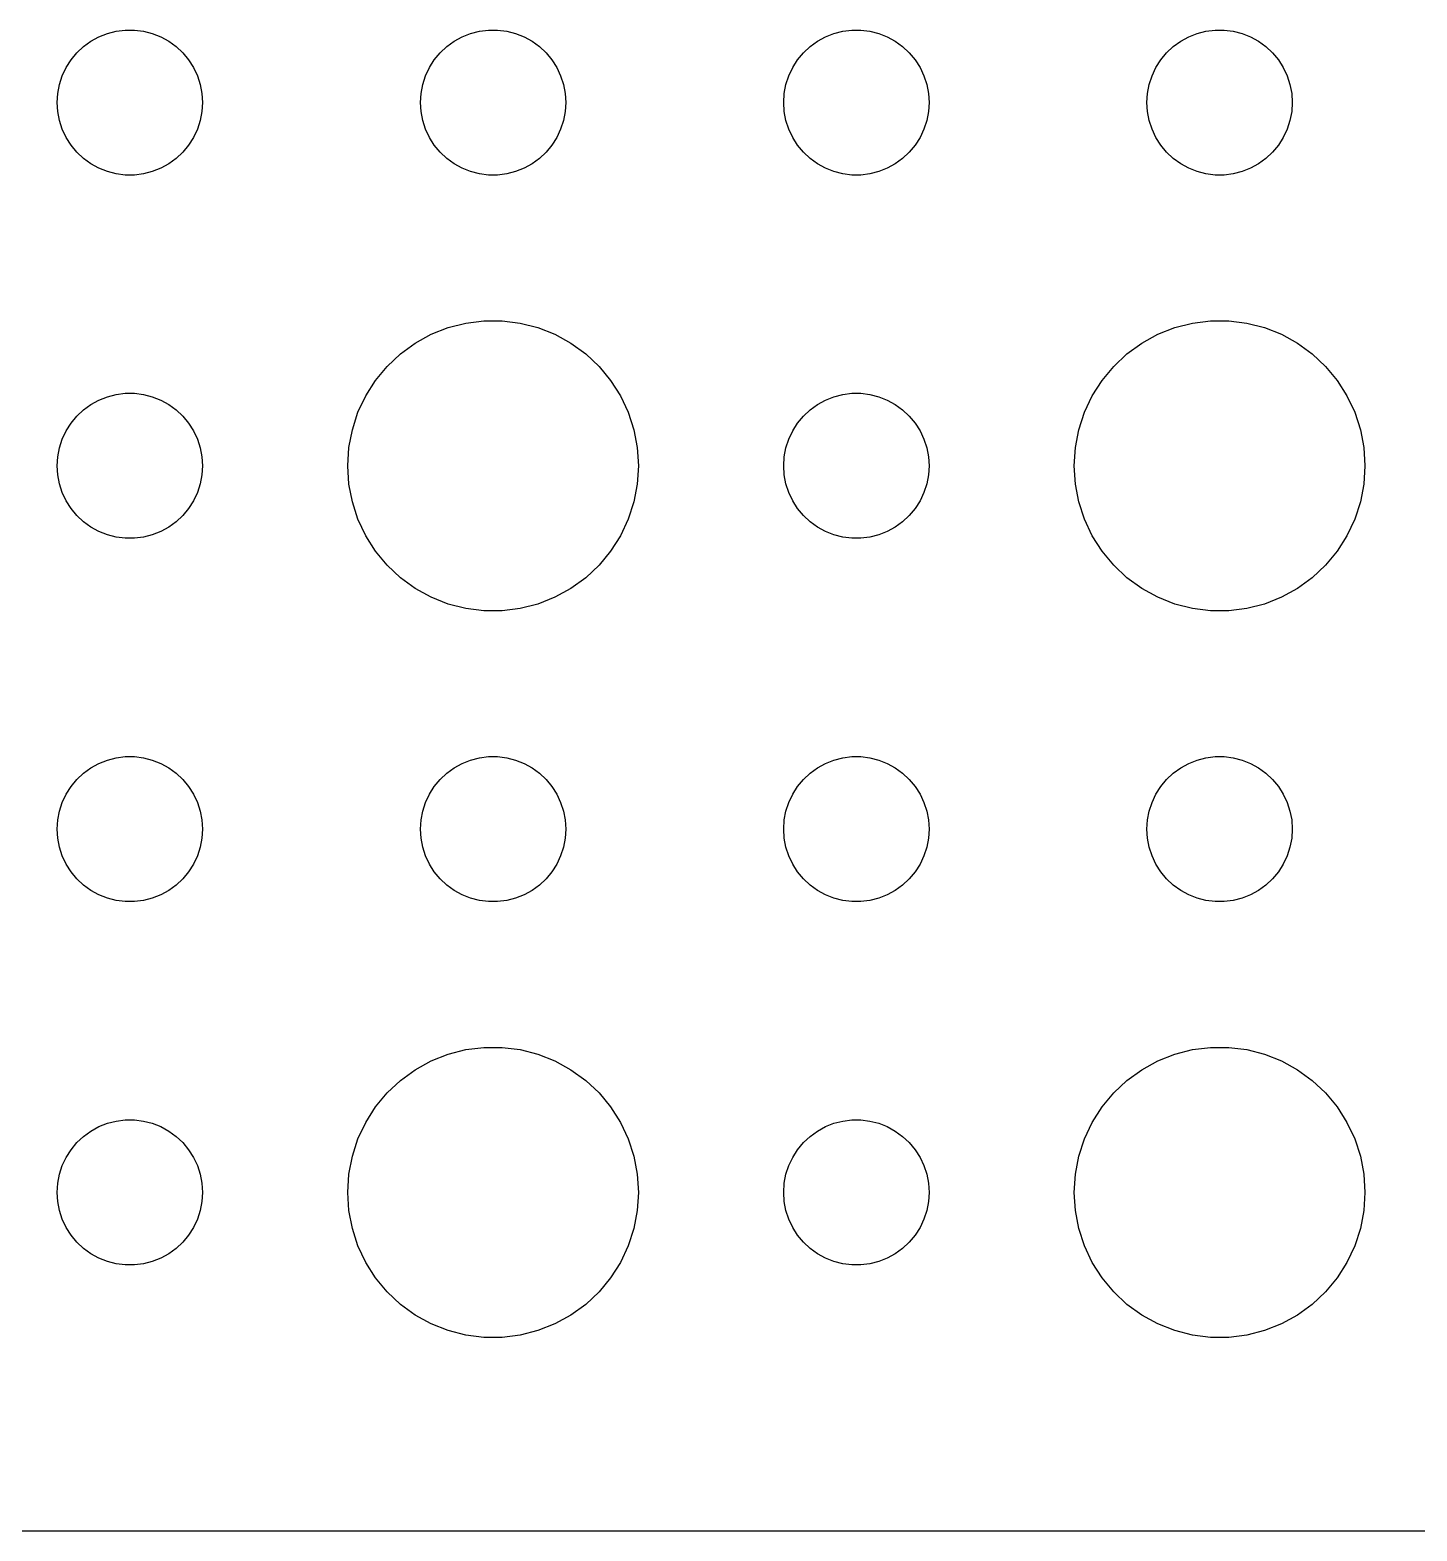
# Model space of a CAD drawing. Header units: metres. Extents: x -112 to 112, y -74 to 74.
# Drawn here: x -84.56 to -55.92, y -74.49 to -43.5 of the extents above; entities that cross this region are included whole.
import ezdxf

# ---------------------------------------------------------------- set-up
doc = ezdxf.new("R2010")
doc.units = ezdxf.units.M

msp = doc.modelspace()

# ---------------------------------------------------------------- linework, layer by layer
for p, q in [((-83.3037, -43.7335), (-83.1387, -43.6428)), ((-83.1387, -43.6428), (-82.9635, -43.5734)), ((-82.9635, -43.5734), (-82.7811, -43.5266)), ((-82.7811, -43.5266), (-82.5942, -43.503)), ((-82.5942, -43.503), (-82.4058, -43.503)), ((-82.4058, -43.503), (-82.2189, -43.5266)), ((-82.2189, -43.5266), (-82.0365, -43.5734)), ((-82.0365, -43.5734), (-81.8613, -43.6428)), ((-81.8613, -43.6428), (-81.6963, -43.7335)), ((-75.8037, -43.7335), (-75.6387, -43.6428)), ((-75.6387, -43.6428), (-75.4635, -43.5734)), ((-75.4635, -43.5734), (-75.2811, -43.5266)), ((-75.2811, -43.5266), (-75.0942, -43.503)), ((-75.0942, -43.503), (-74.9058, -43.503)), ((-74.9058, -43.503), (-74.7189, -43.5266)), ((-74.7189, -43.5266), (-74.5365, -43.5734)), ((-74.5365, -43.5734), (-74.3613, -43.6428)), ((-74.3613, -43.6428), (-74.1963, -43.7335)), ((-68.3037, -43.7335), (-68.1387, -43.6428)), ((-68.1387, -43.6428), (-67.9635, -43.5734)), ((-67.9635, -43.5734), (-67.7811, -43.5266)), ((-67.7811, -43.5266), (-67.5942, -43.503)), ((-67.5942, -43.503), (-67.4058, -43.503)), ((-67.4058, -43.503), (-67.2189, -43.5266)), ((-67.2189, -43.5266), (-67.0365, -43.5734)), ((-67.0365, -43.5734), (-66.8613, -43.6428)), ((-66.8613, -43.6428), (-66.6963, -43.7335)), ((-60.8037, -43.7335), (-60.6387, -43.6428)), ((-60.6387, -43.6428), (-60.4635, -43.5734)), ((-60.4635, -43.5734), (-60.2811, -43.5266)), ((-60.2811, -43.5266), (-60.0942, -43.503)), ((-60.0942, -43.503), (-59.9058, -43.503)), ((-59.9058, -43.503), (-59.7189, -43.5266)), ((-59.7189, -43.5266), (-59.5365, -43.5734)), ((-59.5365, -43.5734), (-59.3613, -43.6428)), ((-59.3613, -43.6428), (-59.1963, -43.7335)), ((-83.7135, -44.1183), (-83.5934, -43.9732)), ((-83.5934, -43.9732), (-83.4561, -43.8442)), ((-83.4561, -43.8442), (-83.3037, -43.7335)), ((-81.6963, -43.7335), (-81.5439, -43.8442)), ((-81.5439, -43.8442), (-81.4065, -43.9732)), ((-81.4065, -43.9732), (-81.2865, -44.1183)), ((-76.2135, -44.1183), (-76.0934, -43.9732)), ((-76.0934, -43.9732), (-75.9561, -43.8442)), ((-75.9561, -43.8442), (-75.8037, -43.7335)), ((-74.1963, -43.7335), (-74.0439, -43.8442)), ((-74.0439, -43.8442), (-73.9065, -43.9732)), ((-73.9065, -43.9732), (-73.7865, -44.1183)), ((-68.7135, -44.1183), (-68.5934, -43.9732)), ((-68.5934, -43.9732), (-68.4561, -43.8442)), ((-68.4561, -43.8442), (-68.3037, -43.7335)), ((-66.6963, -43.7335), (-66.5439, -43.8442)), ((-66.5439, -43.8442), (-66.4065, -43.9732)), ((-66.4065, -43.9732), (-66.2865, -44.1183)), ((-61.2135, -44.1183), (-61.0934, -43.9732)), ((-61.0934, -43.9732), (-60.9561, -43.8442)), ((-60.9561, -43.8442), (-60.8037, -43.7335)), ((-59.1963, -43.7335), (-59.0439, -43.8442)), ((-59.0439, -43.8442), (-58.9065, -43.9732)), ((-58.9065, -43.9732), (-58.7865, -44.1183)), ((-83.8947, -44.4478), (-83.8145, -44.2774)), ((-83.8145, -44.2774), (-83.7135, -44.1183)), ((-81.2865, -44.1183), (-81.1855, -44.2774)), ((-81.1855, -44.2774), (-81.1053, -44.4478)), ((-76.3947, -44.4478), (-76.3145, -44.2774)), ((-76.3145, -44.2774), (-76.2135, -44.1183)), ((-73.7865, -44.1183), (-73.6855, -44.2774)), ((-73.6855, -44.2774), (-73.6053, -44.4478)), ((-68.8947, -44.4478), (-68.8145, -44.2774)), ((-68.8145, -44.2774), (-68.7135, -44.1183)), ((-66.2865, -44.1183), (-66.1855, -44.2774)), ((-66.1855, -44.2774), (-66.1053, -44.4478)), ((-61.3947, -44.4478), (-61.3145, -44.2774)), ((-61.3145, -44.2774), (-61.2135, -44.1183)), ((-58.7865, -44.1183), (-58.6855, -44.2774)), ((-58.6855, -44.2774), (-58.6053, -44.4478)), ((-83.9529, -44.627), (-83.8947, -44.4478)), ((-81.1053, -44.4478), (-81.0471, -44.627)), ((-76.4529, -44.627), (-76.3947, -44.4478)), ((-73.6053, -44.4478), (-73.5471, -44.627)), ((-68.9529, -44.627), (-68.8947, -44.4478)), ((-66.1053, -44.4478), (-66.0471, -44.627)), ((-61.4529, -44.627), (-61.3947, -44.4478)), ((-58.6053, -44.4478), (-58.5471, -44.627)), ((-84, -45), (-83.9882, -44.812)), ((-83.9882, -44.812), (-83.9529, -44.627)), ((-81.0471, -44.627), (-81.0118, -44.812)), ((-81.0118, -44.812), (-81, -45)), ((-76.5, -45), (-76.4882, -44.812)), ((-76.4882, -44.812), (-76.4529, -44.627)), ((-73.5471, -44.627), (-73.5118, -44.812)), ((-73.5118, -44.812), (-73.5, -45)), ((-69, -45), (-68.9882, -44.812)), ((-68.9882, -44.812), (-68.9529, -44.627)), ((-66.0471, -44.627), (-66.0118, -44.812)), ((-66.0118, -44.812), (-66, -45)), ((-61.5, -45), (-61.4882, -44.812)), ((-61.4882, -44.812), (-61.4529, -44.627)), ((-58.5471, -44.627), (-58.5118, -44.812)), ((-58.5118, -44.812), (-58.5, -45)), ((-83.9882, -45.188), (-84, -45)), ((-83.9529, -45.373), (-83.9882, -45.188)), ((-81.0118, -45.188), (-81.0471, -45.373)), ((-81, -45), (-81.0118, -45.188)), ((-76.4882, -45.188), (-76.5, -45)), ((-76.4529, -45.373), (-76.4882, -45.188)), ((-73.5118, -45.188), (-73.5471, -45.373)), ((-73.5, -45), (-73.5118, -45.188)), ((-68.9882, -45.188), (-69, -45)), ((-68.9529, -45.373), (-68.9882, -45.188)), ((-66.0118, -45.188), (-66.0471, -45.373)), ((-66, -45), (-66.0118, -45.188)), ((-61.4882, -45.188), (-61.5, -45)), ((-61.4529, -45.373), (-61.4882, -45.188)), ((-58.5118, -45.188), (-58.5471, -45.373)), ((-58.5, -45), (-58.5118, -45.188)), ((-83.8947, -45.5522), (-83.9529, -45.373)), ((-81.0471, -45.373), (-81.1053, -45.5522)), ((-76.3947, -45.5522), (-76.4529, -45.373)), ((-73.5471, -45.373), (-73.6053, -45.5522)), ((-68.8947, -45.5522), (-68.9529, -45.373)), ((-66.0471, -45.373), (-66.1053, -45.5522)), ((-61.3947, -45.5522), (-61.4529, -45.373)), ((-58.5471, -45.373), (-58.6053, -45.5522)), ((-83.8145, -45.7226), (-83.8947, -45.5522)), ((-83.7135, -45.8817), (-83.8145, -45.7226)), ((-81.1855, -45.7226), (-81.2865, -45.8817)), ((-81.1053, -45.5522), (-81.1855, -45.7226)), ((-76.3145, -45.7226), (-76.3947, -45.5522)), ((-76.2135, -45.8817), (-76.3145, -45.7226)), ((-73.6855, -45.7226), (-73.7865, -45.8817)), ((-73.6053, -45.5522), (-73.6855, -45.7226)), ((-68.8145, -45.7226), (-68.8947, -45.5522)), ((-68.7135, -45.8817), (-68.8145, -45.7226)), ((-66.1855, -45.7226), (-66.2865, -45.8817)), ((-66.1053, -45.5522), (-66.1855, -45.7226)), ((-61.3145, -45.7226), (-61.3947, -45.5522)), ((-61.2135, -45.8817), (-61.3145, -45.7226)), ((-58.6855, -45.7226), (-58.7865, -45.8817)), ((-58.6053, -45.5522), (-58.6855, -45.7226)), ((-83.5934, -46.0268), (-83.7135, -45.8817)), ((-83.4561, -46.1558), (-83.5934, -46.0268)), ((-83.3037, -46.2665), (-83.4561, -46.1558)), ((-81.5439, -46.1558), (-81.6963, -46.2665)), ((-81.4065, -46.0268), (-81.5439, -46.1558)), ((-81.2865, -45.8817), (-81.4065, -46.0268)), ((-76.0934, -46.0268), (-76.2135, -45.8817)), ((-75.9561, -46.1558), (-76.0934, -46.0268)), ((-75.8037, -46.2665), (-75.9561, -46.1558)), ((-74.0439, -46.1558), (-74.1963, -46.2665)), ((-73.9065, -46.0268), (-74.0439, -46.1558)), ((-73.7865, -45.8817), (-73.9065, -46.0268)), ((-68.5934, -46.0268), (-68.7135, -45.8817)), ((-68.4561, -46.1558), (-68.5934, -46.0268)), ((-68.3037, -46.2665), (-68.4561, -46.1558)), ((-66.5439, -46.1558), (-66.6963, -46.2665)), ((-66.4065, -46.0268), (-66.5439, -46.1558)), ((-66.2865, -45.8817), (-66.4065, -46.0268)), ((-61.0934, -46.0268), (-61.2135, -45.8817)), ((-60.9561, -46.1558), (-61.0934, -46.0268)), ((-60.8037, -46.2665), (-60.9561, -46.1558)), ((-59.0439, -46.1558), (-59.1963, -46.2665)), ((-58.9065, -46.0268), (-59.0439, -46.1558)), ((-58.7865, -45.8817), (-58.9065, -46.0268)), ((-83.1387, -46.3572), (-83.3037, -46.2665)), ((-82.9635, -46.4266), (-83.1387, -46.3572)), ((-82.7811, -46.4734), (-82.9635, -46.4266)), ((-82.5942, -46.497), (-82.7811, -46.4734)), ((-82.2189, -46.4734), (-82.4058, -46.497)), ((-82.0365, -46.4266), (-82.2189, -46.4734)), ((-81.8613, -46.3572), (-82.0365, -46.4266)), ((-81.6963, -46.2665), (-81.8613, -46.3572)), ((-75.6387, -46.3572), (-75.8037, -46.2665)), ((-75.4635, -46.4266), (-75.6387, -46.3572)), ((-75.2811, -46.4734), (-75.4635, -46.4266)), ((-75.0942, -46.497), (-75.2811, -46.4734)), ((-74.7189, -46.4734), (-74.9058, -46.497)), ((-74.5365, -46.4266), (-74.7189, -46.4734)), ((-74.3613, -46.3572), (-74.5365, -46.4266)), ((-74.1963, -46.2665), (-74.3613, -46.3572)), ((-68.1387, -46.3572), (-68.3037, -46.2665)), ((-67.9635, -46.4266), (-68.1387, -46.3572)), ((-67.7811, -46.4734), (-67.9635, -46.4266)), ((-67.5942, -46.497), (-67.7811, -46.4734)), ((-67.2189, -46.4734), (-67.4058, -46.497)), ((-67.0365, -46.4266), (-67.2189, -46.4734)), ((-66.8613, -46.3572), (-67.0365, -46.4266)), ((-66.6963, -46.2665), (-66.8613, -46.3572)), ((-60.6387, -46.3572), (-60.8037, -46.2665)), ((-60.4635, -46.4266), (-60.6387, -46.3572)), ((-60.2811, -46.4734), (-60.4635, -46.4266)), ((-60.0942, -46.497), (-60.2811, -46.4734)), ((-59.7189, -46.4734), (-59.9058, -46.497)), ((-59.5365, -46.4266), (-59.7189, -46.4734)), ((-59.3613, -46.3572), (-59.5365, -46.4266)), ((-59.1963, -46.2665), (-59.3613, -46.3572)), ((-82.4058, -46.497), (-82.5942, -46.497)), ((-74.9058, -46.497), (-75.0942, -46.497)), ((-67.4058, -46.497), (-67.5942, -46.497)), ((-59.9058, -46.497), (-60.0942, -46.497)), ((-75.927, -49.6468), (-75.5621, -49.5531)), ((-75.5621, -49.5531), (-75.1884, -49.5059)), ((-75.1884, -49.5059), (-74.8116, -49.5059)), ((-74.8116, -49.5059), (-74.4379, -49.5531)), ((-74.4379, -49.5531), (-74.073, -49.6468)), ((-60.927, -49.6468), (-60.5621, -49.5531)), ((-60.5621, -49.5531), (-60.1884, -49.5059)), ((-60.1884, -49.5059), (-59.8116, -49.5059)), ((-59.8116, -49.5059), (-59.4379, -49.5531)), ((-59.4379, -49.5531), (-59.0729, -49.6468)), ((-76.6075, -49.967), (-76.2773, -49.7855)), ((-76.2773, -49.7855), (-75.927, -49.6468)), ((-74.073, -49.6468), (-73.7227, -49.7855)), ((-73.7227, -49.7855), (-73.3925, -49.967)), ((-61.6075, -49.967), (-61.2773, -49.7855)), ((-61.2773, -49.7855), (-60.927, -49.6468)), ((-59.0729, -49.6468), (-58.7227, -49.7855)), ((-58.7227, -49.7855), (-58.3925, -49.967)), ((-77.1869, -50.4464), (-76.9123, -50.1885)), ((-76.9123, -50.1885), (-76.6075, -49.967)), ((-73.3925, -49.967), (-73.0877, -50.1885)), ((-73.0877, -50.1885), (-72.8131, -50.4464)), ((-62.1869, -50.4464), (-61.9123, -50.1885)), ((-61.9123, -50.1885), (-61.6075, -49.967)), ((-58.3925, -49.967), (-58.0877, -50.1885)), ((-58.0877, -50.1885), (-57.8131, -50.4464)), ((-77.427, -50.7366), (-77.1869, -50.4464)), ((-72.8131, -50.4464), (-72.573, -50.7366)), ((-62.427, -50.7366), (-62.1869, -50.4464)), ((-57.8131, -50.4464), (-57.5729, -50.7366)), ((-77.6289, -51.0547), (-77.427, -50.7366)), ((-72.573, -50.7366), (-72.3711, -51.0547)), ((-62.6289, -51.0547), (-62.427, -50.7366)), ((-57.5729, -50.7366), (-57.3711, -51.0547)), ((-83.1387, -51.1428), (-82.9635, -51.0734)), ((-82.9635, -51.0734), (-82.7811, -51.0266)), ((-82.7811, -51.0266), (-82.5942, -51.003)), ((-82.5942, -51.003), (-82.4058, -51.003)), ((-82.4058, -51.003), (-82.2189, -51.0266)), ((-82.2189, -51.0266), (-82.0365, -51.0734)), ((-82.0365, -51.0734), (-81.8613, -51.1428)), ((-77.7893, -51.3956), (-77.6289, -51.0547)), ((-72.3711, -51.0547), (-72.2107, -51.3956)), ((-68.1387, -51.1428), (-67.9635, -51.0734)), ((-67.9635, -51.0734), (-67.7811, -51.0266)), ((-67.7811, -51.0266), (-67.5942, -51.003)), ((-67.5942, -51.003), (-67.4058, -51.003)), ((-67.4058, -51.003), (-67.2189, -51.0266)), ((-67.2189, -51.0266), (-67.0365, -51.0734)), ((-67.0365, -51.0734), (-66.8613, -51.1428)), ((-62.7893, -51.3956), (-62.6289, -51.0547)), ((-57.3711, -51.0547), (-57.2107, -51.3956)), ((-83.5934, -51.4732), (-83.4561, -51.3442)), ((-83.4561, -51.3442), (-83.3037, -51.2335)), ((-83.3037, -51.2335), (-83.1387, -51.1428)), ((-81.8613, -51.1428), (-81.6963, -51.2335)), ((-81.6963, -51.2335), (-81.5439, -51.3442)), ((-81.5439, -51.3442), (-81.4065, -51.4732)), ((-77.9057, -51.7539), (-77.7893, -51.3956)), ((-72.2107, -51.3956), (-72.0943, -51.7539)), ((-68.5934, -51.4732), (-68.4561, -51.3442)), ((-68.4561, -51.3442), (-68.3037, -51.2335)), ((-68.3037, -51.2335), (-68.1387, -51.1428)), ((-66.8613, -51.1428), (-66.6963, -51.2335)), ((-66.6963, -51.2335), (-66.5439, -51.3442)), ((-66.5439, -51.3442), (-66.4065, -51.4732)), ((-62.9057, -51.7539), (-62.7893, -51.3956)), ((-57.2107, -51.3956), (-57.0942, -51.7539)), ((-83.8145, -51.7774), (-83.7135, -51.6183)), ((-83.7135, -51.6183), (-83.5934, -51.4732)), ((-81.4065, -51.4732), (-81.2865, -51.6183)), ((-81.2865, -51.6183), (-81.1855, -51.7774)), ((-68.8145, -51.7774), (-68.7135, -51.6183)), ((-68.7135, -51.6183), (-68.5934, -51.4732)), ((-66.4065, -51.4732), (-66.2865, -51.6183)), ((-66.2865, -51.6183), (-66.1855, -51.7774)), ((-83.9529, -52.127), (-83.8947, -51.9478)), ((-83.8947, -51.9478), (-83.8145, -51.7774)), ((-81.1855, -51.7774), (-81.1053, -51.9478)), ((-81.1053, -51.9478), (-81.0471, -52.127)), ((-77.9763, -52.124), (-77.9057, -51.7539)), ((-72.0943, -51.7539), (-72.0237, -52.124)), ((-68.9529, -52.127), (-68.8947, -51.9478)), ((-68.8947, -51.9478), (-68.8145, -51.7774)), ((-66.1855, -51.7774), (-66.1053, -51.9478)), ((-66.1053, -51.9478), (-66.0471, -52.127)), ((-62.9763, -52.124), (-62.9057, -51.7539)), ((-57.0942, -51.7539), (-57.0237, -52.124)), ((-84, -52.5), (-83.9882, -52.312)), ((-83.9882, -52.312), (-83.9529, -52.127)), ((-81.0471, -52.127), (-81.0118, -52.312)), ((-81.0118, -52.312), (-81, -52.5)), ((-78, -52.5), (-77.9763, -52.124)), ((-72.0237, -52.124), (-72, -52.5)), ((-69, -52.5), (-68.9882, -52.312)), ((-68.9882, -52.312), (-68.9529, -52.127)), ((-66.0471, -52.127), (-66.0118, -52.312)), ((-66.0118, -52.312), (-66, -52.5)), ((-63, -52.5), (-62.9763, -52.124)), ((-57.0237, -52.124), (-57, -52.5)), ((-83.9882, -52.688), (-84, -52.5)), ((-81, -52.5), (-81.0118, -52.688)), ((-77.9763, -52.876), (-78, -52.5)), ((-72, -52.5), (-72.0237, -52.876)), ((-68.9882, -52.688), (-69, -52.5)), ((-66, -52.5), (-66.0118, -52.688)), ((-62.9763, -52.876), (-63, -52.5)), ((-57, -52.5), (-57.0237, -52.876)), ((-83.9529, -52.873), (-83.9882, -52.688)), ((-83.8947, -53.0522), (-83.9529, -52.873)), ((-81.0471, -52.873), (-81.1053, -53.0522)), ((-81.0118, -52.688), (-81.0471, -52.873)), ((-77.9057, -53.2461), (-77.9763, -52.876)), ((-72.0237, -52.876), (-72.0943, -53.2461)), ((-68.9529, -52.873), (-68.9882, -52.688)), ((-68.8947, -53.0522), (-68.9529, -52.873)), ((-66.0471, -52.873), (-66.1053, -53.0522)), ((-66.0118, -52.688), (-66.0471, -52.873)), ((-62.9057, -53.2461), (-62.9763, -52.876)), ((-57.0237, -52.876), (-57.0942, -53.2461)), ((-83.8145, -53.2226), (-83.8947, -53.0522)), ((-83.7135, -53.3817), (-83.8145, -53.2226)), ((-81.1855, -53.2226), (-81.2865, -53.3817)), ((-81.1053, -53.0522), (-81.1855, -53.2226)), ((-77.7893, -53.6044), (-77.9057, -53.2461)), ((-72.0943, -53.2461), (-72.2107, -53.6044)), ((-68.8145, -53.2226), (-68.8947, -53.0522)), ((-68.7135, -53.3817), (-68.8145, -53.2226)), ((-66.1855, -53.2226), (-66.2865, -53.3817)), ((-66.1053, -53.0522), (-66.1855, -53.2226)), ((-62.7893, -53.6044), (-62.9057, -53.2461)), ((-57.0942, -53.2461), (-57.2107, -53.6044)), ((-83.5934, -53.5268), (-83.7135, -53.3817)), ((-83.4561, -53.6558), (-83.5934, -53.5268)), ((-81.4065, -53.5268), (-81.5439, -53.6558)), ((-81.2865, -53.3817), (-81.4065, -53.5268)), ((-77.6289, -53.9453), (-77.7893, -53.6044)), ((-72.2107, -53.6044), (-72.3711, -53.9453)), ((-68.5934, -53.5268), (-68.7135, -53.3817)), ((-68.4561, -53.6558), (-68.5934, -53.5268)), ((-66.4065, -53.5268), (-66.5439, -53.6558)), ((-66.2865, -53.3817), (-66.4065, -53.5268)), ((-62.6289, -53.9453), (-62.7893, -53.6044)), ((-57.2107, -53.6044), (-57.3711, -53.9453)), ((-83.3037, -53.7665), (-83.4561, -53.6558)), ((-83.1387, -53.8572), (-83.3037, -53.7665)), ((-82.9635, -53.9266), (-83.1387, -53.8572)), ((-81.8613, -53.8572), (-82.0365, -53.9266)), ((-81.6963, -53.7665), (-81.8613, -53.8572)), ((-81.5439, -53.6558), (-81.6963, -53.7665)), ((-68.3037, -53.7665), (-68.4561, -53.6558)), ((-68.1387, -53.8572), (-68.3037, -53.7665)), ((-67.9635, -53.9266), (-68.1387, -53.8572)), ((-66.8613, -53.8572), (-67.0365, -53.9266)), ((-66.6963, -53.7665), (-66.8613, -53.8572)), ((-66.5439, -53.6558), (-66.6963, -53.7665)), ((-82.7811, -53.9734), (-82.9635, -53.9266)), ((-82.5942, -53.997), (-82.7811, -53.9734)), ((-82.4058, -53.997), (-82.5942, -53.997)), ((-82.2189, -53.9734), (-82.4058, -53.997)), ((-82.0365, -53.9266), (-82.2189, -53.9734)), ((-77.427, -54.2634), (-77.6289, -53.9453)), ((-72.3711, -53.9453), (-72.573, -54.2634)), ((-67.7811, -53.9734), (-67.9635, -53.9266)), ((-67.5942, -53.997), (-67.7811, -53.9734)), ((-67.4058, -53.997), (-67.5942, -53.997)), ((-67.2189, -53.9734), (-67.4058, -53.997)), ((-67.0365, -53.9266), (-67.2189, -53.9734)), ((-62.427, -54.2634), (-62.6289, -53.9453)), ((-57.3711, -53.9453), (-57.5729, -54.2634)), ((-77.1869, -54.5536), (-77.427, -54.2634)), ((-72.573, -54.2634), (-72.8131, -54.5536)), ((-62.1869, -54.5536), (-62.427, -54.2634)), ((-57.5729, -54.2634), (-57.8131, -54.5536)), ((-76.9123, -54.8115), (-77.1869, -54.5536)), ((-76.6075, -55.033), (-76.9123, -54.8115)), ((-73.0877, -54.8115), (-73.3925, -55.033)), ((-72.8131, -54.5536), (-73.0877, -54.8115)), ((-61.9123, -54.8115), (-62.1869, -54.5536)), ((-61.6075, -55.033), (-61.9123, -54.8115)), ((-58.0877, -54.8115), (-58.3925, -55.033)), ((-57.8131, -54.5536), (-58.0877, -54.8115)), ((-76.2773, -55.2145), (-76.6075, -55.033)), ((-73.3925, -55.033), (-73.7227, -55.2145)), ((-61.2773, -55.2145), (-61.6075, -55.033)), ((-58.3925, -55.033), (-58.7227, -55.2145)), ((-75.927, -55.3532), (-76.2773, -55.2145)), ((-75.5621, -55.4469), (-75.927, -55.3532)), ((-75.1884, -55.4941), (-75.5621, -55.4469)), ((-74.4379, -55.4469), (-74.8116, -55.4941)), ((-74.073, -55.3532), (-74.4379, -55.4469)), ((-73.7227, -55.2145), (-74.073, -55.3532)), ((-60.927, -55.3532), (-61.2773, -55.2145)), ((-60.5621, -55.4469), (-60.927, -55.3532)), ((-60.1884, -55.4941), (-60.5621, -55.4469)), ((-59.4379, -55.4469), (-59.8116, -55.4941)), ((-59.0729, -55.3532), (-59.4379, -55.4469)), ((-58.7227, -55.2145), (-59.0729, -55.3532)), ((-74.8116, -55.4941), (-75.1884, -55.4941)), ((-59.8116, -55.4941), (-60.1884, -55.4941)), ((-82.9635, -58.5734), (-82.7811, -58.5266)), ((-82.7811, -58.5266), (-82.5942, -58.503)), ((-82.5942, -58.503), (-82.4058, -58.503)), ((-82.4058, -58.503), (-82.2189, -58.5266)), ((-82.2189, -58.5266), (-82.0365, -58.5734)), ((-75.4635, -58.5734), (-75.2811, -58.5266)), ((-75.2811, -58.5266), (-75.0942, -58.503)), ((-75.0942, -58.503), (-74.9058, -58.503)), ((-74.9058, -58.503), (-74.7189, -58.5266)), ((-74.7189, -58.5266), (-74.5365, -58.5734)), ((-67.9635, -58.5734), (-67.7811, -58.5266)), ((-67.7811, -58.5266), (-67.5942, -58.503)), ((-67.5942, -58.503), (-67.4058, -58.503)), ((-67.4058, -58.503), (-67.2189, -58.5266)), ((-67.2189, -58.5266), (-67.0365, -58.5734)), ((-60.4635, -58.5734), (-60.2811, -58.5266)), ((-60.2811, -58.5266), (-60.0942, -58.503)), ((-60.0942, -58.503), (-59.9058, -58.503)), ((-59.9058, -58.503), (-59.7189, -58.5266)), ((-59.7189, -58.5266), (-59.5365, -58.5734)), ((-83.5934, -58.9732), (-83.4561, -58.8442)), ((-83.4561, -58.8442), (-83.3037, -58.7335)), ((-83.3037, -58.7335), (-83.1387, -58.6428)), ((-83.1387, -58.6428), (-82.9635, -58.5734)), ((-82.0365, -58.5734), (-81.8613, -58.6428)), ((-81.8613, -58.6428), (-81.6963, -58.7335)), ((-81.6963, -58.7335), (-81.5439, -58.8442)), ((-81.5439, -58.8442), (-81.4065, -58.9732)), ((-76.0934, -58.9732), (-75.9561, -58.8442)), ((-75.9561, -58.8442), (-75.8037, -58.7335)), ((-75.8037, -58.7335), (-75.6387, -58.6428)), ((-75.6387, -58.6428), (-75.4635, -58.5734)), ((-74.5365, -58.5734), (-74.3613, -58.6428)), ((-74.3613, -58.6428), (-74.1963, -58.7335)), ((-74.1963, -58.7335), (-74.0439, -58.8442)), ((-74.0439, -58.8442), (-73.9065, -58.9732)), ((-68.5934, -58.9732), (-68.4561, -58.8442)), ((-68.4561, -58.8442), (-68.3037, -58.7335)), ((-68.3037, -58.7335), (-68.1387, -58.6428)), ((-68.1387, -58.6428), (-67.9635, -58.5734)), ((-67.0365, -58.5734), (-66.8613, -58.6428)), ((-66.8613, -58.6428), (-66.6963, -58.7335)), ((-66.6963, -58.7335), (-66.5439, -58.8442)), ((-66.5439, -58.8442), (-66.4065, -58.9732)), ((-61.0934, -58.9732), (-60.9561, -58.8442)), ((-60.9561, -58.8442), (-60.8037, -58.7335)), ((-60.8037, -58.7335), (-60.6387, -58.6428)), ((-60.6387, -58.6428), (-60.4635, -58.5734)), ((-59.5365, -58.5734), (-59.3613, -58.6428)), ((-59.3613, -58.6428), (-59.1963, -58.7335)), ((-59.1963, -58.7335), (-59.0439, -58.8442)), ((-59.0439, -58.8442), (-58.9065, -58.9732)), ((-83.8145, -59.2774), (-83.7135, -59.1183)), ((-83.7135, -59.1183), (-83.5934, -58.9732)), ((-81.4065, -58.9732), (-81.2865, -59.1183)), ((-81.2865, -59.1183), (-81.1855, -59.2774)), ((-76.3145, -59.2774), (-76.2135, -59.1183)), ((-76.2135, -59.1183), (-76.0934, -58.9732)), ((-73.9065, -58.9732), (-73.7865, -59.1183)), ((-73.7865, -59.1183), (-73.6855, -59.2774)), ((-68.8145, -59.2774), (-68.7135, -59.1183)), ((-68.7135, -59.1183), (-68.5934, -58.9732)), ((-66.4065, -58.9732), (-66.2865, -59.1183)), ((-66.2865, -59.1183), (-66.1855, -59.2774)), ((-61.3145, -59.2774), (-61.2135, -59.1183)), ((-61.2135, -59.1183), (-61.0934, -58.9732)), ((-58.9065, -58.9732), (-58.7865, -59.1183)), ((-58.7865, -59.1183), (-58.6855, -59.2774)), ((-83.9529, -59.627), (-83.8947, -59.4478)), ((-83.8947, -59.4478), (-83.8145, -59.2774)), ((-81.1855, -59.2774), (-81.1053, -59.4478)), ((-81.1053, -59.4478), (-81.0471, -59.627)), ((-76.4529, -59.627), (-76.3947, -59.4478)), ((-76.3947, -59.4478), (-76.3145, -59.2774)), ((-73.6855, -59.2774), (-73.6053, -59.4478)), ((-73.6053, -59.4478), (-73.5471, -59.627)), ((-68.9529, -59.627), (-68.8947, -59.4478)), ((-68.8947, -59.4478), (-68.8145, -59.2774)), ((-66.1855, -59.2774), (-66.1053, -59.4478)), ((-66.1053, -59.4478), (-66.0471, -59.627)), ((-61.4529, -59.627), (-61.3947, -59.4478)), ((-61.3947, -59.4478), (-61.3145, -59.2774)), ((-58.6855, -59.2774), (-58.6053, -59.4478)), ((-58.6053, -59.4478), (-58.5471, -59.627)), ((-83.9882, -59.812), (-83.9529, -59.627)), ((-81.0471, -59.627), (-81.0118, -59.812)), ((-76.4882, -59.812), (-76.4529, -59.627)), ((-73.5471, -59.627), (-73.5118, -59.812)), ((-68.9882, -59.812), (-68.9529, -59.627)), ((-66.0471, -59.627), (-66.0118, -59.812)), ((-61.4882, -59.812), (-61.4529, -59.627)), ((-58.5471, -59.627), (-58.5118, -59.812)), ((-84, -60), (-83.9882, -59.812)), ((-83.9882, -60.188), (-84, -60)), ((-81.0118, -59.812), (-81, -60)), ((-81, -60), (-81.0118, -60.188)), ((-76.5, -60), (-76.4882, -59.812)), ((-76.4882, -60.188), (-76.5, -60)), ((-73.5118, -59.812), (-73.5, -60)), ((-73.5, -60), (-73.5118, -60.188)), ((-69, -60), (-68.9882, -59.812)), ((-68.9882, -60.188), (-69, -60)), ((-66.0118, -59.812), (-66, -60)), ((-66, -60), (-66.0118, -60.188)), ((-61.5, -60), (-61.4882, -59.812)), ((-61.4882, -60.188), (-61.5, -60)), ((-58.5118, -59.812), (-58.5, -60)), ((-58.5, -60), (-58.5118, -60.188)), ((-83.9529, -60.373), (-83.9882, -60.188)), ((-83.8947, -60.5522), (-83.9529, -60.373)), ((-81.0471, -60.373), (-81.1053, -60.5522)), ((-81.0118, -60.188), (-81.0471, -60.373)), ((-76.4529, -60.373), (-76.4882, -60.188)), ((-76.3947, -60.5522), (-76.4529, -60.373)), ((-73.5471, -60.373), (-73.6053, -60.5522)), ((-73.5118, -60.188), (-73.5471, -60.373)), ((-68.9529, -60.373), (-68.9882, -60.188)), ((-68.8947, -60.5522), (-68.9529, -60.373)), ((-66.0471, -60.373), (-66.1053, -60.5522)), ((-66.0118, -60.188), (-66.0471, -60.373)), ((-61.4529, -60.373), (-61.4882, -60.188)), ((-61.3947, -60.5522), (-61.4529, -60.373)), ((-58.5471, -60.373), (-58.6053, -60.5522)), ((-58.5118, -60.188), (-58.5471, -60.373)), ((-83.8145, -60.7226), (-83.8947, -60.5522)), ((-83.7135, -60.8817), (-83.8145, -60.7226)), ((-81.1855, -60.7226), (-81.2865, -60.8817)), ((-81.1053, -60.5522), (-81.1855, -60.7226)), ((-76.3145, -60.7226), (-76.3947, -60.5522)), ((-76.2135, -60.8817), (-76.3145, -60.7226)), ((-73.6855, -60.7226), (-73.7865, -60.8817)), ((-73.6053, -60.5522), (-73.6855, -60.7226)), ((-68.8145, -60.7226), (-68.8947, -60.5522)), ((-68.7135, -60.8817), (-68.8145, -60.7226)), ((-66.1855, -60.7226), (-66.2865, -60.8817)), ((-66.1053, -60.5522), (-66.1855, -60.7226)), ((-61.3145, -60.7226), (-61.3947, -60.5522)), ((-61.2135, -60.8817), (-61.3145, -60.7226)), ((-58.6855, -60.7226), (-58.7865, -60.8817)), ((-58.6053, -60.5522), (-58.6855, -60.7226)), ((-83.5934, -61.0268), (-83.7135, -60.8817)), ((-83.4561, -61.1558), (-83.5934, -61.0268)), ((-81.4065, -61.0268), (-81.5439, -61.1558)), ((-81.2865, -60.8817), (-81.4065, -61.0268)), ((-76.0934, -61.0268), (-76.2135, -60.8817)), ((-75.9561, -61.1558), (-76.0934, -61.0268)), ((-73.9065, -61.0268), (-74.0439, -61.1558)), ((-73.7865, -60.8817), (-73.9065, -61.0268)), ((-68.5934, -61.0268), (-68.7135, -60.8817)), ((-68.4561, -61.1558), (-68.5934, -61.0268)), ((-66.4065, -61.0268), (-66.5439, -61.1558)), ((-66.2865, -60.8817), (-66.4065, -61.0268)), ((-61.0934, -61.0268), (-61.2135, -60.8817)), ((-60.9561, -61.1558), (-61.0934, -61.0268)), ((-58.9065, -61.0268), (-59.0439, -61.1558)), ((-58.7865, -60.8817), (-58.9065, -61.0268)), ((-83.3037, -61.2665), (-83.4561, -61.1558)), ((-83.1387, -61.3572), (-83.3037, -61.2665)), ((-81.6963, -61.2665), (-81.8613, -61.3572)), ((-81.5439, -61.1558), (-81.6963, -61.2665)), ((-75.8037, -61.2665), (-75.9561, -61.1558)), ((-75.6387, -61.3572), (-75.8037, -61.2665)), ((-74.1963, -61.2665), (-74.3613, -61.3572)), ((-74.0439, -61.1558), (-74.1963, -61.2665)), ((-68.3037, -61.2665), (-68.4561, -61.1558)), ((-68.1387, -61.3572), (-68.3037, -61.2665)), ((-66.6963, -61.2665), (-66.8613, -61.3572)), ((-66.5439, -61.1558), (-66.6963, -61.2665)), ((-60.8037, -61.2665), (-60.9561, -61.1558)), ((-60.6387, -61.3572), (-60.8037, -61.2665)), ((-59.1963, -61.2665), (-59.3613, -61.3572)), ((-59.0439, -61.1558), (-59.1963, -61.2665)), ((-82.9635, -61.4266), (-83.1387, -61.3572)), ((-82.7811, -61.4734), (-82.9635, -61.4266)), ((-82.5942, -61.497), (-82.7811, -61.4734)), ((-82.4058, -61.497), (-82.5942, -61.497)), ((-82.2189, -61.4734), (-82.4058, -61.497)), ((-82.0365, -61.4266), (-82.2189, -61.4734)), ((-81.8613, -61.3572), (-82.0365, -61.4266)), ((-75.4635, -61.4266), (-75.6387, -61.3572)), ((-75.2811, -61.4734), (-75.4635, -61.4266)), ((-75.0942, -61.497), (-75.2811, -61.4734)), ((-74.9058, -61.497), (-75.0942, -61.497)), ((-74.7189, -61.4734), (-74.9058, -61.497)), ((-74.5365, -61.4266), (-74.7189, -61.4734)), ((-74.3613, -61.3572), (-74.5365, -61.4266)), ((-67.9635, -61.4266), (-68.1387, -61.3572)), ((-67.7811, -61.4734), (-67.9635, -61.4266)), ((-67.5942, -61.497), (-67.7811, -61.4734)), ((-67.4058, -61.497), (-67.5942, -61.497)), ((-67.2189, -61.4734), (-67.4058, -61.497)), ((-67.0365, -61.4266), (-67.2189, -61.4734)), ((-66.8613, -61.3572), (-67.0365, -61.4266)), ((-60.4635, -61.4266), (-60.6387, -61.3572)), ((-60.2811, -61.4734), (-60.4635, -61.4266)), ((-60.0942, -61.497), (-60.2811, -61.4734)), ((-59.9058, -61.497), (-60.0942, -61.497)), ((-59.7189, -61.4734), (-59.9058, -61.497)), ((-59.5365, -61.4266), (-59.7189, -61.4734)), ((-59.3613, -61.3572), (-59.5365, -61.4266)), ((-76.2773, -64.7855), (-75.927, -64.6468)), ((-75.927, -64.6468), (-75.5621, -64.5531)), ((-75.5621, -64.5531), (-75.1884, -64.5059)), ((-75.1884, -64.5059), (-74.8116, -64.5059)), ((-74.8116, -64.5059), (-74.4379, -64.5531)), ((-74.4379, -64.5531), (-74.073, -64.6468)), ((-74.073, -64.6468), (-73.7227, -64.7855)), ((-61.2773, -64.7855), (-60.927, -64.6468)), ((-60.927, -64.6468), (-60.5621, -64.5531)), ((-60.5621, -64.5531), (-60.1884, -64.5059)), ((-60.1884, -64.5059), (-59.8116, -64.5059)), ((-59.8116, -64.5059), (-59.4379, -64.5531)), ((-59.4379, -64.5531), (-59.0729, -64.6468)), ((-59.0729, -64.6468), (-58.7227, -64.7855)), ((-76.9123, -65.1885), (-76.6075, -64.967)), ((-76.6075, -64.967), (-76.2773, -64.7855)), ((-73.7227, -64.7855), (-73.3925, -64.967)), ((-73.3925, -64.967), (-73.0877, -65.1885)), ((-61.9123, -65.1885), (-61.6075, -64.967)), ((-61.6075, -64.967), (-61.2773, -64.7855)), ((-58.7227, -64.7855), (-58.3925, -64.967)), ((-58.3925, -64.967), (-58.0877, -65.1885)), ((-77.1869, -65.4464), (-76.9123, -65.1885)), ((-73.0877, -65.1885), (-72.8131, -65.4464)), ((-62.1869, -65.4464), (-61.9123, -65.1885)), ((-58.0877, -65.1885), (-57.8131, -65.4464)), ((-77.427, -65.7366), (-77.1869, -65.4464)), ((-72.8131, -65.4464), (-72.573, -65.7366)), ((-62.427, -65.7366), (-62.1869, -65.4464)), ((-57.8131, -65.4464), (-57.5729, -65.7366)), ((-77.6289, -66.0547), (-77.427, -65.7366)), ((-72.573, -65.7366), (-72.3711, -66.0547)), ((-62.6289, -66.0547), (-62.427, -65.7366)), ((-57.5729, -65.7366), (-57.3711, -66.0547)), ((-83.4561, -66.3442), (-83.3037, -66.2335)), ((-83.3037, -66.2335), (-83.1387, -66.1428)), ((-83.1387, -66.1428), (-82.9635, -66.0734)), ((-82.9635, -66.0734), (-82.7811, -66.0266)), ((-82.7811, -66.0266), (-82.5942, -66.003)), ((-82.5942, -66.003), (-82.4058, -66.003)), ((-82.4058, -66.003), (-82.2189, -66.0266)), ((-82.2189, -66.0266), (-82.0365, -66.0734)), ((-82.0365, -66.0734), (-81.8613, -66.1428)), ((-81.8613, -66.1428), (-81.6963, -66.2335)), ((-81.6963, -66.2335), (-81.5439, -66.3442)), ((-77.7893, -66.3956), (-77.6289, -66.0547)), ((-72.3711, -66.0547), (-72.2107, -66.3956)), ((-68.4561, -66.3442), (-68.3037, -66.2335)), ((-68.3037, -66.2335), (-68.1387, -66.1428)), ((-68.1387, -66.1428), (-67.9635, -66.0734)), ((-67.9635, -66.0734), (-67.7811, -66.0266)), ((-67.7811, -66.0266), (-67.5942, -66.003)), ((-67.5942, -66.003), (-67.4058, -66.003)), ((-67.4058, -66.003), (-67.2189, -66.0266)), ((-67.2189, -66.0266), (-67.0365, -66.0734)), ((-67.0365, -66.0734), (-66.8613, -66.1428)), ((-66.8613, -66.1428), (-66.6963, -66.2335)), ((-66.6963, -66.2335), (-66.5439, -66.3442)), ((-62.7893, -66.3956), (-62.6289, -66.0547)), ((-57.3711, -66.0547), (-57.2107, -66.3956)), ((-83.8145, -66.7774), (-83.7135, -66.6183)), ((-83.7135, -66.6183), (-83.5934, -66.4732)), ((-83.5934, -66.4732), (-83.4561, -66.3442)), ((-81.5439, -66.3442), (-81.4065, -66.4732)), ((-81.4065, -66.4732), (-81.2865, -66.6183)), ((-81.2865, -66.6183), (-81.1855, -66.7774)), ((-77.9057, -66.7539), (-77.7893, -66.3956)), ((-72.2107, -66.3956), (-72.0943, -66.7539)), ((-68.8145, -66.7774), (-68.7135, -66.6183)), ((-68.7135, -66.6183), (-68.5934, -66.4732)), ((-68.5934, -66.4732), (-68.4561, -66.3442)), ((-66.5439, -66.3442), (-66.4065, -66.4732)), ((-66.4065, -66.4732), (-66.2865, -66.6183)), ((-66.2865, -66.6183), (-66.1855, -66.7774)), ((-62.9057, -66.7539), (-62.7893, -66.3956)), ((-57.2107, -66.3956), (-57.0942, -66.7539)), ((-83.8947, -66.9478), (-83.8145, -66.7774)), ((-81.1855, -66.7774), (-81.1053, -66.9478)), ((-77.9763, -67.124), (-77.9057, -66.7539)), ((-72.0943, -66.7539), (-72.0237, -67.124)), ((-68.8947, -66.9478), (-68.8145, -66.7774)), ((-66.1855, -66.7774), (-66.1053, -66.9478)), ((-62.9763, -67.124), (-62.9057, -66.7539)), ((-57.0942, -66.7539), (-57.0237, -67.124)), ((-83.9882, -67.312), (-83.9529, -67.127)), ((-83.9529, -67.127), (-83.8947, -66.9478)), ((-81.1053, -66.9478), (-81.0471, -67.127)), ((-81.0471, -67.127), (-81.0118, -67.312)), ((-78, -67.5), (-77.9763, -67.124)), ((-72.0237, -67.124), (-72, -67.5)), ((-68.9882, -67.312), (-68.9529, -67.127)), ((-68.9529, -67.127), (-68.8947, -66.9478)), ((-66.1053, -66.9478), (-66.0471, -67.127)), ((-66.0471, -67.127), (-66.0118, -67.312)), ((-63, -67.5), (-62.9763, -67.124)), ((-57.0237, -67.124), (-57, -67.5)), ((-84, -67.5), (-83.9882, -67.312)), ((-83.9882, -67.688), (-84, -67.5)), ((-81.0118, -67.312), (-81, -67.5)), ((-81, -67.5), (-81.0118, -67.688)), ((-77.9763, -67.876), (-78, -67.5)), ((-72, -67.5), (-72.0237, -67.876)), ((-69, -67.5), (-68.9882, -67.312)), ((-68.9882, -67.688), (-69, -67.5)), ((-66.0118, -67.312), (-66, -67.5)), ((-66, -67.5), (-66.0118, -67.688)), ((-62.9763, -67.876), (-63, -67.5)), ((-57, -67.5), (-57.0237, -67.876)), ((-83.9529, -67.873), (-83.9882, -67.688)), ((-81.0118, -67.688), (-81.0471, -67.873)), ((-68.9529, -67.873), (-68.9882, -67.688)), ((-66.0118, -67.688), (-66.0471, -67.873)), ((-83.8947, -68.0522), (-83.9529, -67.873)), ((-83.8145, -68.2226), (-83.8947, -68.0522)), ((-81.1053, -68.0522), (-81.1855, -68.2226)), ((-81.0471, -67.873), (-81.1053, -68.0522)), ((-77.9057, -68.2461), (-77.9763, -67.876)), ((-72.0237, -67.876), (-72.0943, -68.2461)), ((-68.8947, -68.0522), (-68.9529, -67.873)), ((-68.8145, -68.2226), (-68.8947, -68.0522)), ((-66.1053, -68.0522), (-66.1855, -68.2226)), ((-66.0471, -67.873), (-66.1053, -68.0522)), ((-62.9057, -68.2461), (-62.9763, -67.876)), ((-57.0237, -67.876), (-57.0942, -68.2461)), ((-83.7135, -68.3817), (-83.8145, -68.2226)), ((-83.5934, -68.5268), (-83.7135, -68.3817)), ((-81.2865, -68.3817), (-81.4065, -68.5268)), ((-81.1855, -68.2226), (-81.2865, -68.3817)), ((-77.7893, -68.6044), (-77.9057, -68.2461)), ((-72.0943, -68.2461), (-72.2107, -68.6044)), ((-68.7135, -68.3817), (-68.8145, -68.2226)), ((-68.5934, -68.5268), (-68.7135, -68.3817)), ((-66.2865, -68.3817), (-66.4065, -68.5268)), ((-66.1855, -68.2226), (-66.2865, -68.3817)), ((-62.7893, -68.6044), (-62.9057, -68.2461)), ((-57.0942, -68.2461), (-57.2107, -68.6044)), ((-83.4561, -68.6558), (-83.5934, -68.5268)), ((-83.3037, -68.7665), (-83.4561, -68.6558)), ((-83.1387, -68.8572), (-83.3037, -68.7665)), ((-81.6963, -68.7665), (-81.8613, -68.8572)), ((-81.5439, -68.6558), (-81.6963, -68.7665)), ((-81.4065, -68.5268), (-81.5439, -68.6558)), ((-77.6289, -68.9453), (-77.7893, -68.6044)), ((-72.2107, -68.6044), (-72.3711, -68.9453)), ((-68.4561, -68.6558), (-68.5934, -68.5268)), ((-68.3037, -68.7665), (-68.4561, -68.6558)), ((-68.1387, -68.8572), (-68.3037, -68.7665)), ((-66.6963, -68.7665), (-66.8613, -68.8572)), ((-66.5439, -68.6558), (-66.6963, -68.7665)), ((-66.4065, -68.5268), (-66.5439, -68.6558)), ((-62.6289, -68.9453), (-62.7893, -68.6044)), ((-57.2107, -68.6044), (-57.3711, -68.9453)), ((-82.9635, -68.9266), (-83.1387, -68.8572)), ((-82.7811, -68.9734), (-82.9635, -68.9266)), ((-82.5942, -68.997), (-82.7811, -68.9734)), ((-82.4058, -68.997), (-82.5942, -68.997)), ((-82.2189, -68.9734), (-82.4058, -68.997)), ((-82.0365, -68.9266), (-82.2189, -68.9734)), ((-81.8613, -68.8572), (-82.0365, -68.9266)), ((-77.427, -69.2634), (-77.6289, -68.9453)), ((-72.3711, -68.9453), (-72.573, -69.2634)), ((-67.9635, -68.9266), (-68.1387, -68.8572)), ((-67.7811, -68.9734), (-67.9635, -68.9266)), ((-67.5942, -68.997), (-67.7811, -68.9734)), ((-67.4058, -68.997), (-67.5942, -68.997)), ((-67.2189, -68.9734), (-67.4058, -68.997)), ((-67.0365, -68.9266), (-67.2189, -68.9734)), ((-66.8613, -68.8572), (-67.0365, -68.9266)), ((-62.427, -69.2634), (-62.6289, -68.9453)), ((-57.3711, -68.9453), (-57.5729, -69.2634)), ((-77.1869, -69.5536), (-77.427, -69.2634)), ((-72.573, -69.2634), (-72.8131, -69.5536)), ((-62.1869, -69.5536), (-62.427, -69.2634)), ((-57.5729, -69.2634), (-57.8131, -69.5536)), ((-76.9123, -69.8115), (-77.1869, -69.5536)), ((-72.8131, -69.5536), (-73.0877, -69.8115)), ((-61.9123, -69.8115), (-62.1869, -69.5536)), ((-57.8131, -69.5536), (-58.0877, -69.8115)), ((-76.6075, -70.033), (-76.9123, -69.8115)), ((-73.0877, -69.8115), (-73.3925, -70.033)), ((-61.6075, -70.033), (-61.9123, -69.8115)), ((-58.0877, -69.8115), (-58.3925, -70.033)), ((-76.2773, -70.2145), (-76.6075, -70.033)), ((-75.927, -70.3532), (-76.2773, -70.2145)), ((-73.7227, -70.2145), (-74.073, -70.3532)), ((-73.3925, -70.033), (-73.7227, -70.2145)), ((-61.2773, -70.2145), (-61.6075, -70.033)), ((-60.927, -70.3532), (-61.2773, -70.2145)), ((-58.7227, -70.2145), (-59.0729, -70.3532)), ((-58.3925, -70.033), (-58.7227, -70.2145)), ((-75.5621, -70.4469), (-75.927, -70.3532)), ((-75.1884, -70.4941), (-75.5621, -70.4469)), ((-74.8116, -70.4941), (-75.1884, -70.4941)), ((-74.4379, -70.4469), (-74.8116, -70.4941)), ((-74.073, -70.3532), (-74.4379, -70.4469)), ((-60.5621, -70.4469), (-60.927, -70.3532)), ((-60.1884, -70.4941), (-60.5621, -70.4469)), ((-59.8116, -70.4941), (-60.1884, -70.4941)), ((-59.4379, -70.4469), (-59.8116, -70.4941)), ((-59.0729, -70.3532), (-59.4379, -70.4469)), ((-107.314, -74.4901), (107.314, -74.4901))]:
    msp.add_line(p, q)

doc.saveas('drawing.dxf')
